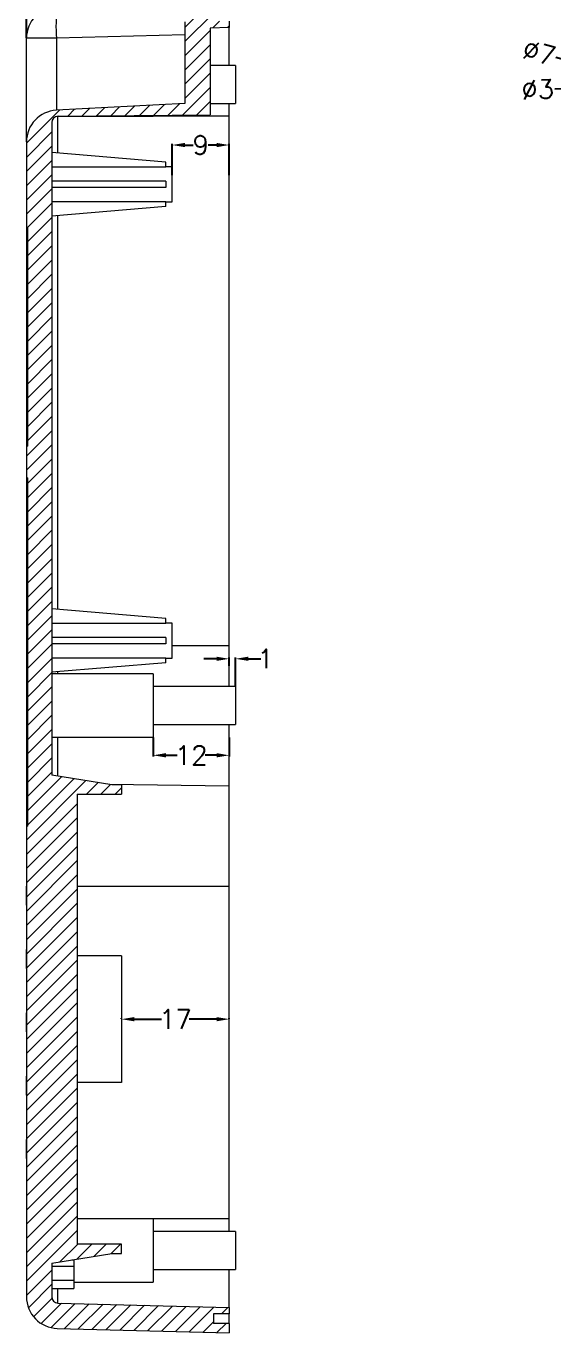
# Model space of a CAD drawing. Header units: inches. Extents: x 2685 to 4830, y 1126 to 1652.
# Drawn here: x 3908.8 to 3992, y 1338.5 to 1544.7 of the extents above; entities that cross this region are included whole.
import ezdxf

# ---------------------------------------------------------------- set-up
doc = ezdxf.new("R2010")
doc.units = ezdxf.units.IN
doc.header["$LTSCALE"] = 0.5
doc.styles.get("Standard").update_dxf_attribs({"font": 'txt', "bigfont": 'gbcbig.shx'})
doc.dimstyles.new('3', dxfattribs={"dimtxt": 3, "dimasz": 2, "dimexe": 0.18, "dimexo": 0.0625, "dimgap": 0.2, "dimtad": 0, "dimzin": 12, "dimdsep": 46, "dimtxsty": 'Standard', "dimcen": 1, "dimclrd": 3, "dimclre": 3, "dimclrt": 256, "dimadec": 0, "dimazin": 0, "dimtfac": 1, "dimtofl": 0, "dimtmove": 0, "dimatfit": 3, "dimfxl": 1, "dimtolj": 1, "dimtzin": 0, "dimarcsym": 0})

# ---------------------------------------------------------------- blocks, each defined once
blk = doc.blocks.new('*D120')
at = {"color": 3, "lineweight": -2}
for p, q in [((3908.81, 1542.81), (3908.81, 1557.48)), ((3910.81, 1557.3), (3922.11, 1557.3)), ((3938.81, 1557.3), (3927.51, 1557.3)), ((3940.81, 1548.52), (3940.81, 1557.48))]:
    blk.add_line(p, q, dxfattribs=at)
at = {"color": 3}
for points in [[(3910.81, 1557.63), (3910.81, 1556.97), (3908.81, 1557.3)], [(3938.81, 1557.63), (3938.81, 1556.97), (3940.81, 1557.3)]]:
    blk.add_solid(points, dxfattribs=at)
at = {"layer": 'Defpoints', "color": 0}
for p in [(3908.81, 1557.3), (3940.81, 1548.46), (3908.81, 1542.75)]:
    blk.add_point(p, dxfattribs=at)
at = {"insert": (3924.81, 1557.3), "char_height": 3, "attachment_point": 5}
blk.add_mtext('\\A1;32', dxfattribs=at)
blk = doc.blocks.new('*D121')
at = {"color": 3, "lineweight": -2}
for p, q in [((3931.81, 1521.14), (3931.81, 1526.09)), ((3940.81, 1521.14), (3940.81, 1526.09)), ((3933.81, 1525.91), (3935.11, 1525.91)), ((3938.81, 1525.91), (3937.51, 1525.91))]:
    blk.add_line(p, q, dxfattribs=at)
at = {"color": 3}
for points in [[(3933.81, 1526.24), (3933.81, 1525.57), (3931.81, 1525.91)], [(3938.81, 1526.24), (3938.81, 1525.57), (3940.81, 1525.91)]]:
    blk.add_solid(points, dxfattribs=at)
at = {"layer": 'Defpoints', "color": 0}
for p in [(3940.81, 1525.91), (3931.81, 1521.08), (3940.81, 1521.08)]:
    blk.add_point(p, dxfattribs=at)
at = {"insert": (3936.31, 1525.91), "char_height": 3, "attachment_point": 5}
blk.add_mtext('\\A1;9', dxfattribs=at)
blk = doc.blocks.new('*D122')
at = {"color": 3, "lineweight": -2}
for p, q in [((3928.81, 1432.39), (3928.81, 1429.42)), ((3940.81, 1432.39), (3940.81, 1429.42)), ((3930.81, 1429.6), (3932.61, 1429.6)), ((3938.81, 1429.6), (3937.01, 1429.6))]:
    blk.add_line(p, q, dxfattribs=at)
at = {"color": 3}
for points in [[(3930.81, 1429.94), (3930.81, 1429.27), (3928.81, 1429.6)], [(3938.81, 1429.94), (3938.81, 1429.27), (3940.81, 1429.6)]]:
    blk.add_solid(points, dxfattribs=at)
at = {"layer": 'Defpoints', "color": 0}
for p in [(3928.81, 1432.46), (3940.81, 1432.46), (3940.81, 1429.6)]:
    blk.add_point(p, dxfattribs=at)
at = {"insert": (3934.81, 1429.6), "char_height": 3, "attachment_point": 5}
blk.add_mtext('\\A1;12', dxfattribs=at)
blk = doc.blocks.new('*D123')
at = {"color": 3, "lineweight": -2}
for p, q in [((3938.81, 1444.83), (3936.81, 1444.83)), ((3940.81, 1443.72), (3940.81, 1445.01)), ((3941.81, 1440.52), (3941.81, 1445.01)), ((3943.81, 1444.83), (3945.81, 1444.83))]:
    blk.add_line(p, q, dxfattribs=at)
at = {"color": 3}
for points in [[(3938.81, 1445.16), (3938.81, 1444.5), (3940.81, 1444.83)], [(3943.81, 1445.16), (3943.81, 1444.5), (3941.81, 1444.83)]]:
    blk.add_solid(points, dxfattribs=at)
at = {"layer": 'Defpoints', "color": 0}
for p in [(3940.81, 1443.66), (3941.81, 1444.83), (3941.81, 1440.46)]:
    blk.add_point(p, dxfattribs=at)
at = {"insert": (3946.51, 1444.83), "char_height": 3, "attachment_point": 5}
blk.add_mtext('\\A1;1', dxfattribs=at)
blk = doc.blocks.new('*D124')
at = {"color": 3, "lineweight": -2}
for p, q in [((3923.81, 1388.02), (3923.81, 1388.14)), ((3925.81, 1387.96), (3930.11, 1387.96)), ((3938.81, 1387.96), (3934.51, 1387.96)), ((3940.81, 1388.02), (3940.81, 1388.14))]:
    blk.add_line(p, q, dxfattribs=at)
at = {"color": 3}
for points in [[(3925.81, 1388.29), (3925.81, 1387.62), (3923.81, 1387.96)], [(3938.81, 1388.29), (3938.81, 1387.62), (3940.81, 1387.96)]]:
    blk.add_solid(points, dxfattribs=at)
at = {"layer": 'Defpoints', "color": 0}
for p in [(3923.81, 1387.96), (3940.81, 1387.96), (3940.81, 1387.96)]:
    blk.add_point(p, dxfattribs=at)
at = {"insert": (3932.31, 1387.96), "char_height": 3, "attachment_point": 5}
blk.add_mtext('\\A1;17', dxfattribs=at)
blk = doc.blocks.new('*D127')
at = {"color": 3, "lineweight": -2}
for p, q in [((3992.33, 1539.77), (4002.83, 1536.9)), ((4008.14, 1534.46), (4008.14, 1536.46)), ((4007.14, 1535.46), (4009.14, 1535.46))]:
    blk.add_line(p, q, dxfattribs=at)
at = {"color": 3}
blk.add_solid([(4002.92, 1537.23), (4002.75, 1536.58), (4004.76, 1536.38)], dxfattribs=at)
at = {"layer": 'Defpoints', "color": 0}
for p in [(4004.76, 1536.38), (4011.52, 1534.53)]:
    blk.add_point(p, dxfattribs=at)
at = {"insert": (3989.72, 1540.48), "char_height": 3, "attachment_point": 5, "rotation": 344.7348}
blk.add_mtext('\\A1;∅7', dxfattribs=at)
blk = doc.blocks.new('*D128')
at = {"color": 3, "lineweight": -2}
for p, q in [((4008.14, 1534.46), (4008.14, 1536.46)), ((3992.17, 1534.8), (4004.64, 1535.31)), ((4007.14, 1535.46), (4009.14, 1535.46))]:
    blk.add_line(p, q, dxfattribs=at)
at = {"color": 3}
blk.add_solid([(4004.63, 1535.65), (4004.66, 1534.98), (4006.64, 1535.39)], dxfattribs=at)
at = {"layer": 'Defpoints', "color": 0}
for p in [(4006.64, 1535.39), (4009.64, 1535.52)]:
    blk.add_point(p, dxfattribs=at)
at = {"insert": (3989.48, 1534.69), "char_height": 3, "attachment_point": 5, "rotation": 2.3435}
blk.add_mtext('\\A1;∅3', dxfattribs=at)

msp = doc.modelspace()

# ---------------------------------------------------------------- hatches: boundary and pattern name
at = {"linetype": 'Continuous', "lineweight": 0}
h = msp.add_hatch(dxfattribs=at)
h.set_pattern_fill('ANSI31', color=4, scale=0.5, style=0)
h.set_pattern_definition([(45, (-587.8409, -514.3353), (-1.122532, 1.122532), [])])
edge = h.paths.add_edge_path(flags=0)
edge.add_arc((3913.805, 1344.165), 5, 180, 268.5)
edge.add_line((3913.674, 1339.166), (3940.805, 1338.456))
edge.add_line((3940.805, 1338.456), (3940.805, 1339.956))
edge.add_line((3940.805, 1339.956), (3938.305, 1339.956))
edge.add_line((3938.305, 1339.956), (3938.305, 1341.456))
edge.add_line((3938.305, 1341.456), (3940.805, 1341.456))
edge.add_line((3940.805, 1341.456), (3940.805, 1342.457))
edge.add_line((3940.805, 1342.457), (3913.779, 1343.165))
edge.add_arc((3913.805, 1344.165), 1, 180, 268.5, ccw=False)
edge.add_line((3912.805, 1344.165), (3912.805, 1349.456))
edge.add_line((3912.805, 1349.456), (3922.305, 1350.956))
edge.add_line((3922.305, 1350.956), (3923.805, 1350.956))
edge.add_line((3923.805, 1350.956), (3923.805, 1352.456))
edge.add_line((3923.805, 1352.456), (3916.805, 1352.456))
edge.add_line((3916.805, 1352.456), (3916.805, 1423.456))
edge.add_line((3916.805, 1423.456), (3923.805, 1423.456))
edge.add_line((3923.805, 1423.456), (3923.805, 1424.956))
edge.add_line((3923.805, 1424.956), (3922.305, 1424.956))
edge.add_line((3922.305, 1424.956), (3912.805, 1426.456))
edge.add_line((3912.805, 1426.456), (3912.805, 1529.465))
edge.add_arc((3913.805, 1529.465), 1, 90.5, 180, ccw=False)
edge.add_line((3913.797, 1530.465), (3937.805, 1530.674))
edge.add_line((3937.805, 1530.674), (3937.805, 1544.376))
edge.add_line((3937.805, 1544.376), (3940.805, 1544.455))
edge.add_line((3940.805, 1544.455), (3940.805, 1545.456))
edge.add_line((3940.805, 1545.456), (3938.305, 1545.456))
edge.add_line((3938.305, 1545.456), (3938.305, 1546.956))
edge.add_line((3938.305, 1546.956), (3940.805, 1546.956))
edge.add_line((3940.805, 1546.956), (3940.805, 1548.456))
edge.add_line((3940.805, 1548.456), (3936.727, 1548.349))
edge.add_arc((3936.805, 1545.35), 3, 91.5, 180)
edge.add_line((3933.805, 1545.35), (3933.805, 1532.456))
edge.add_line((3933.805, 1532.456), (3913.544, 1531.394))
edge.add_arc((3913.805, 1526.401), 5, 93, 180)
edge.add_line((3908.805, 1526.401), (3908.805, 1512.894))
edge.add_line((3908.805, 1512.894), (3909.005, 1512.894))
edge.add_line((3909.005, 1512.894), (3909.005, 1478.394))
edge.add_line((3909.005, 1478.394), (3908.805, 1478.394))
edge.add_line((3908.805, 1478.394), (3908.805, 1473.394))
edge.add_line((3908.805, 1473.394), (3909.005, 1473.394))
edge.add_line((3909.005, 1473.394), (3909.005, 1418.394))
edge.add_line((3909.005, 1418.394), (3908.805, 1418.394))
edge.add_line((3908.805, 1418.394), (3908.805, 1344.165))

# ---------------------------------------------------------------- linework, layer by layer
at = {"color": 7, "linetype": 'Continuous', "lineweight": 15}
for p, q in [((3933.805, 1545.35), (3933.805, 1532.456)), ((3940.805, 1545.456), (3940.805, 1544.455)), ((3913.544, 1542.747), (3908.805, 1542.747)), ((3908.805, 1526.401), (3908.805, 1542.747)), ((3933.805, 1543.278), (3913.544, 1542.747)), ((3913.544, 1542.747), (3913.544, 1531.394)), ((3940.805, 1544.455), (3937.805, 1544.376)), ((3937.805, 1544.376), (3937.805, 1530.674)), ((3940.805, 1538.456), (3940.805, 1544.455)), ((3941.805, 1538.456), (3937.805, 1538.456)), ((3941.805, 1538.456), (3941.805, 1532.456)), ((3933.805, 1532.456), (3913.544, 1531.394)), ((3937.805, 1532.456), (3941.805, 1532.456)), ((3940.805, 1530.456), (3940.805, 1532.456)), ((3913.674, 1530.456), (3928.805, 1530.456)), ((3913.797, 1530.465), (3937.805, 1530.674)), ((3928.805, 1530.596), (3928.805, 1530.456)), ((3940.805, 1446.861), (3940.805, 1530.456)), ((3912.805, 1529.465), (3912.805, 1426.456)), ((3908.805, 1526.401), (3908.805, 1512.894)), ((3930.805, 1523.206), (3912.805, 1524.706)), ((3930.805, 1522.41), (3912.805, 1522.41)), ((3930.805, 1522.41), (3930.805, 1523.206)), ((3931.805, 1522.456), (3930.805, 1522.456)), ((3931.805, 1519.706), (3931.805, 1522.456)), ((3930.805, 1520.206), (3912.805, 1520.206)), ((3930.805, 1520.206), (3930.805, 1519.206)), ((3930.805, 1519.206), (3912.805, 1519.206)), ((3931.805, 1516.956), (3931.805, 1519.706)), ((3912.805, 1517.002), (3930.805, 1517.002)), ((3930.805, 1516.206), (3912.805, 1514.706)), ((3930.805, 1516.206), (3930.805, 1517.002)), ((3930.805, 1516.956), (3931.805, 1516.956)), ((3908.805, 1512.894), (3909.005, 1512.894)), ((3908.805, 1512.894), (3908.805, 1478.394)), ((3909.005, 1478.394), (3909.005, 1512.894)), ((3908.805, 1478.394), (3908.805, 1473.394)), ((3909.005, 1478.394), (3908.805, 1478.394)), ((3908.805, 1473.394), (3909.005, 1473.394)), ((3908.805, 1473.394), (3908.805, 1418.394)), ((3909.005, 1418.394), (3909.005, 1473.394)), ((3930.805, 1451.206), (3912.805, 1452.706)), ((3930.805, 1450.41), (3912.805, 1450.41)), ((3930.805, 1450.41), (3930.805, 1451.206)), ((3931.805, 1450.456), (3930.805, 1450.456)), ((3931.805, 1447.706), (3931.805, 1450.456)), ((3930.805, 1448.206), (3912.805, 1448.206)), ((3930.805, 1448.206), (3930.805, 1447.206)), ((3931.805, 1444.956), (3931.805, 1447.706)), ((3930.805, 1447.206), (3912.805, 1447.206)), ((3940.805, 1440.456), (3940.805, 1446.861)), ((3912.805, 1445.002), (3930.805, 1445.002)), ((3930.805, 1444.206), (3912.805, 1442.706)), ((3930.805, 1444.206), (3930.805, 1445.002)), ((3930.805, 1444.956), (3931.805, 1444.956)), ((3928.805, 1442.456), (3912.805, 1442.456)), ((3928.805, 1442.456), (3928.805, 1432.456)), ((3941.805, 1440.456), (3928.805, 1440.456)), ((3941.805, 1440.456), (3941.805, 1434.456)), ((3928.805, 1434.456), (3941.805, 1434.456)), ((3940.805, 1424.748), (3940.805, 1434.456)), ((3912.805, 1432.456), (3928.805, 1432.456)), ((3922.305, 1424.956), (3912.805, 1426.456)), ((3923.805, 1424.956), (3922.305, 1424.956)), ((3923.805, 1424.956), (3923.805, 1423.456)), ((3916.805, 1423.456), (3923.805, 1423.456)), ((3916.805, 1423.456), (3916.805, 1352.456)), ((3940.805, 1408.953), (3940.805, 1424.748)), ((3908.805, 1418.394), (3908.805, 1344.165)), ((3909.005, 1418.394), (3908.805, 1418.394)), ((3908.763, 1408.956), (3908.763, 1405.956)), ((3908.805, 1408.956), (3908.763, 1408.956)), ((3940.805, 1356.456), (3940.805, 1408.953)), ((3908.805, 1405.956), (3908.763, 1405.956)), ((3908.763, 1398.956), (3908.763, 1395.956)), ((3908.805, 1398.956), (3908.763, 1398.956)), ((3923.805, 1397.956), (3916.805, 1397.956)), ((3923.805, 1397.956), (3923.805, 1377.956)), ((3908.805, 1395.956), (3908.763, 1395.956)), ((3908.763, 1388.956), (3908.763, 1385.956)), ((3908.805, 1388.956), (3908.763, 1388.956)), ((3908.805, 1385.956), (3908.763, 1385.956)), ((3908.763, 1378.956), (3908.763, 1375.956)), ((3908.805, 1378.956), (3908.763, 1378.956)), ((3923.805, 1377.956), (3916.805, 1377.956)), ((3908.805, 1375.956), (3908.763, 1375.956)), ((3908.763, 1368.956), (3908.763, 1365.956)), ((3908.805, 1368.956), (3908.763, 1368.956)), ((3908.805, 1365.956), (3908.763, 1365.956)), ((3928.805, 1356.456), (3916.805, 1356.456)), ((3928.805, 1356.456), (3928.805, 1346.456)), ((3940.805, 1354.456), (3940.805, 1356.456)), ((3941.805, 1354.456), (3928.805, 1354.456)), ((3941.805, 1354.456), (3941.805, 1348.456)), ((3912.805, 1349.456), (3922.305, 1350.956)), ((3923.805, 1352.456), (3916.805, 1352.456)), ((3922.305, 1350.956), (3923.805, 1350.956)), ((3923.805, 1350.956), (3923.805, 1352.456)), ((3912.805, 1349.456), (3912.805, 1344.165)), ((3912.805, 1348.956), (3916.305, 1348.956)), ((3915.972, 1349.956), (3916.305, 1349.956)), ((3916.305, 1349.956), (3916.305, 1348.956)), ((3916.305, 1348.956), (3916.305, 1346.752)), ((3912.805, 1346.752), (3916.305, 1346.752)), ((3916.305, 1346.752), (3916.305, 1345.456)), ((3928.805, 1348.456), (3941.805, 1348.456)), ((3940.805, 1342.457), (3940.805, 1348.456)), ((3912.805, 1345.456), (3916.305, 1345.456)), ((3916.305, 1346.456), (3928.805, 1346.456)), ((3913.779, 1343.165), (3940.805, 1342.457)), ((3940.805, 1341.456), (3938.305, 1341.456)), ((3938.305, 1341.456), (3938.305, 1339.956)), ((3940.805, 1342.457), (3940.805, 1341.456)), ((3940.805, 1339.956), (3940.805, 1341.456)), ((3913.674, 1339.166), (3940.805, 1338.456)), ((3940.805, 1339.956), (3938.305, 1339.956)), ((3940.805, 1339.956), (3940.805, 1338.456))]:
    msp.add_line(p, q, dxfattribs=at)
at = {"color": 8, "linetype": 'Continuous', "lineweight": 15}
for p, q in [((3913.779, 1524.625), (3913.779, 1530.456)), ((3940.805, 1530.456), (3928.805, 1530.456)), ((3913.779, 1452.625), (3913.779, 1514.787)), ((3940.805, 1446.861), (3931.805, 1446.861)), ((3913.779, 1442.456), (3913.779, 1442.787)), ((3913.779, 1426.302), (3913.779, 1432.456)), ((3940.805, 1424.748), (3921.917, 1425.017)), ((3916.805, 1408.953), (3940.805, 1408.953)), ((3940.805, 1356.456), (3928.805, 1356.456)), ((3913.779, 1343.165), (3913.779, 1345.456))]:
    msp.add_line(p, q, dxfattribs=at)
at = {"color": 7, "linetype": 'Continuous', "lineweight": 15}
for centre, radius, start, end in [((3913.805, 1542.747), 5, 91.5, 180), ((3937.547, 1544.62), 24.077, 172.54102, 184.46104), ((3913.805, 1526.401), 5, 93, 180), ((3913.805, 1529.465), 1, 90.5, 180), ((3913.805, 1344.165), 5, 180, 268.5), ((3913.805, 1344.165), 1, 180, 268.5)]:
    msp.add_arc(centre, radius, start, end, dxfattribs=at)

# ---------------------------------------------------------------- dimensions: what is measured, and where the dimension line sits
for base, p1, p2, picture, middle in [((3908.805, 1557.299), (3940.805, 1548.456), (3908.805, 1542.747), '*D120', (3924.805, 1557.299)), ((3940.805, 1525.906), (3931.805, 1521.081), (3940.805, 1521.081), '*D121', (3936.305, 1525.906)), ((3941.805, 1444.829), (3940.805, 1443.659), (3941.805, 1440.456), '*D123', (3946.505, 1444.829)), ((3940.805, 1429.602), (3928.805, 1432.456), (3940.805, 1432.456), '*D122', (3934.805, 1429.602)), ((3940.805, 1387.956), (3923.805, 1387.956), (3940.805, 1387.956), '*D124', (3932.305, 1387.956))]:
    dim = msp.add_linear_dim(base=base, p1=p1, p2=p2, dimstyle='3')
    dim.commit()
    dim.dimension.update_dxf_attribs({"geometry": picture, "text_midpoint": middle})
for p1, p2, picture, middle in [((4011.517, 1534.534), (4004.764, 1536.377), '*D127', (3989.721, 1540.483)), ((4009.639, 1535.517), (4006.641, 1535.395), '*D128', (3989.476, 1534.692))]:
    dim = msp.add_diameter_dim_2p(p1=p1, p2=p2, dimstyle='3')
    dim.commit()
    dim.dimension.update_dxf_attribs({"geometry": picture, "text_midpoint": middle, "dimtype": 163})

doc.saveas('drawing.dxf')
